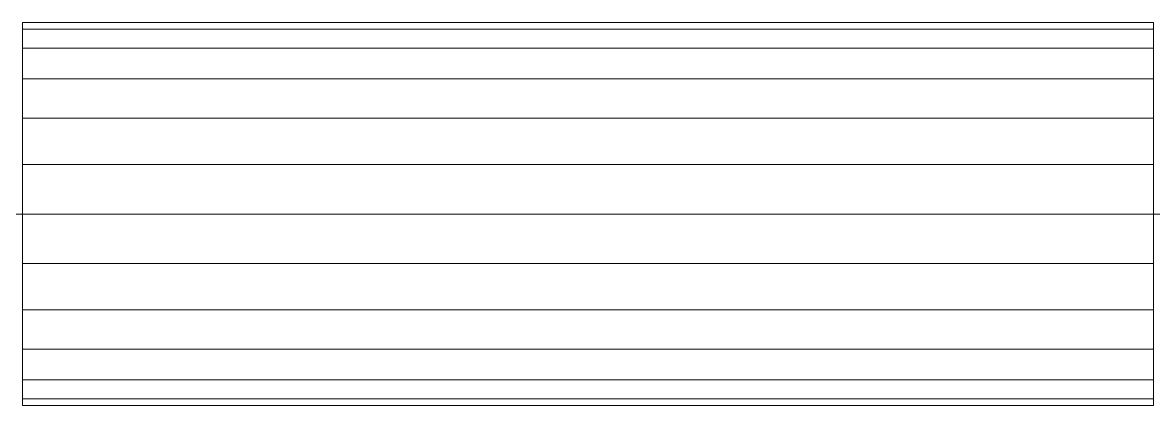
# Model space of a CAD drawing. Header units: inches. Extents: x -3325 to -59, y 5 to 733.
# Drawn here: x -1537.01 to -1528.51, y 324.56 to 327.44 of the extents above; entities that cross this region are included whole.
import ezdxf

# ---------------------------------------------------------------- set-up
doc = ezdxf.new("R2010")
doc.units = ezdxf.units.IN
doc.header["$MEASUREMENT"] = 0
doc.layers.add('P-PIPE', color=10, linetype='Continuous', lineweight=9)

msp = doc.modelspace()

# ---------------------------------------------------------------- linework, layer by layer
at = {"layer": 'P-PIPE', "color": 1}
for p, q in [((-1542.9921, 326, 1076), (-1537.0079, 326, 1076)), ((-1528.5071, 326, 1076), (-1537.0079, 326, 1076)), ((-1528.5071, 326, 1076), (-1537.0079, 326, 1076)), ((-1528.5071, 326, 1076), (-1522.5229, 326, 1076))]:
    msp.add_line(p, q, dxfattribs=at)

# ---------------------------------------------------------------- meshes
mesh = msp.add_polyface(dxfattribs=at)
corners = [(-1537.0078, 327.4375, 1076), (-1537.0078, 327.3885, 1075.628), (-1537.0078, 327.2449, 1075.2813), (-1537.0078, 327.0165, 1074.9836), (-1537.0078, 326.7187, 1074.7551), (-1537.0078, 326.3721, 1074.6115), (-1537.0078, 326, 1074.5625), (-1537.0078, 325.6279, 1074.6115), (-1537.0078, 325.2813, 1074.7551), (-1537.0078, 324.9835, 1074.9836), (-1537.0078, 324.7551, 1075.2813), (-1537.0078, 324.6115, 1075.628), (-1537.0078, 324.5625, 1076), (-1537.0078, 324.6115, 1076.372), (-1537.0078, 324.7551, 1076.7188), (-1537.0078, 324.9835, 1077.0165), (-1537.0078, 325.2813, 1077.2449), (-1537.0078, 325.6279, 1077.3885), (-1537.0078, 326, 1077.4375), (-1537.0078, 326.3721, 1077.3885), (-1537.0078, 326.7187, 1077.2449), (-1537.0078, 327.0165, 1077.0165), (-1537.0078, 327.2449, 1076.7188), (-1537.0078, 327.3885, 1076.372)]
mesh.append_faces([[corners[k] for k in face] for face in [(1, 23, 0), (10, 8, 9)]], dxfattribs={"vtx0": -1, "color": 1})
mesh.append_faces([[corners[k] for k in face] for face in [(11, 14, 8, 10)]], dxfattribs={"vtx0": -1, "vtx1": -1, "vtx2": -1, "color": 1})
mesh.append_faces([[corners[k] for k in face] for face in [(19, 4, 5, 7)]], dxfattribs={"vtx0": -1, "vtx2": -1, "vtx3": -1, "color": 1})
mesh.append_faces([[corners[k] for k in face] for face in [(19, 20, 4)]], dxfattribs={"vtx1": -1, "vtx2": -1, "color": 1})
mesh.append_faces([[corners[k] for k in face] for face in [(1, 2, 22, 23), (7, 8, 16, 17)]], dxfattribs={"vtx1": -1, "vtx3": -1, "color": 1})
mesh.append_faces([[corners[k] for k in face] for face in [(5, 6, 7)]], dxfattribs={"vtx2": -1, "color": 1})
mesh.append_faces([[corners[k] for k in face] for face in [(2, 3, 4, 22), (20, 21, 22, 4), (17, 18, 19, 7), (14, 15, 16, 8)]], dxfattribs={"vtx2": -1, "vtx3": -1, "color": 1})
mesh.append_faces([[corners[k] for k in face] for face in [(11, 12, 13, 14)]], dxfattribs={"vtx3": -1, "color": 1})
mesh = msp.add_polyface(dxfattribs=at)
corners = [(-1528.5071, 326, 1077.4375), (-1528.5071, 326.3721, 1077.3885), (-1528.5071, 326.7187, 1077.2449), (-1528.5071, 327.0165, 1077.0165), (-1528.5071, 327.2449, 1076.7188), (-1528.5071, 327.3885, 1076.372), (-1528.5071, 327.4375, 1076), (-1537.0078, 327.4375, 1076), (-1537.0078, 327.3885, 1076.372), (-1537.0078, 327.2449, 1076.7188), (-1537.0078, 327.0165, 1077.0165), (-1537.0078, 326.7187, 1077.2449), (-1537.0078, 326.3721, 1077.3885), (-1537.0078, 326, 1077.4375)]
mesh.append_faces([[corners[k] for k in face] for face in [(7, 8, 5, 6)]], dxfattribs={"vtx1": -1, "color": 1})
mesh.append_faces([[corners[k] for k in face] for face in [(8, 9, 4, 5), (3, 4, 9, 10), (11, 12, 1, 2), (2, 3, 10, 11)]], dxfattribs={"vtx1": -1, "vtx3": -1, "color": 1})
mesh.append_faces([[corners[k] for k in face] for face in [(12, 13, 0, 1)]], dxfattribs={"vtx3": -1, "color": 1})
mesh = msp.add_polyface(dxfattribs=at)
corners = [(-1528.5071, 327.4375, 1076), (-1528.5071, 327.3885, 1075.628), (-1528.5071, 327.2449, 1075.2813), (-1528.5071, 327.0165, 1074.9836), (-1528.5071, 326.7187, 1074.7551), (-1528.5071, 326.3721, 1074.6115), (-1528.5071, 326, 1074.5625), (-1537.0078, 326, 1074.5625), (-1537.0078, 326.3721, 1074.6115), (-1537.0078, 326.7187, 1074.7551), (-1537.0078, 327.0165, 1074.9836), (-1537.0078, 327.2449, 1075.2813), (-1537.0078, 327.3885, 1075.628), (-1537.0078, 327.4375, 1076)]
mesh.append_faces([[corners[k] for k in face] for face in [(7, 8, 5, 6)]], dxfattribs={"vtx1": -1, "color": 1})
mesh.append_faces([[corners[k] for k in face] for face in [(8, 9, 4, 5), (3, 4, 9, 10), (11, 12, 1, 2), (2, 3, 10, 11)]], dxfattribs={"vtx1": -1, "vtx3": -1, "color": 1})
mesh.append_faces([[corners[k] for k in face] for face in [(12, 13, 0, 1)]], dxfattribs={"vtx3": -1, "color": 1})
mesh = msp.add_polyface(dxfattribs=at)
corners = [(-1528.5071, 327.4375, 1076), (-1528.5071, 327.3885, 1076.372), (-1528.5071, 327.2449, 1076.7188), (-1528.5071, 327.0165, 1077.0165), (-1528.5071, 326.7187, 1077.2449), (-1528.5071, 326.3721, 1077.3885), (-1528.5071, 326, 1077.4375), (-1528.5071, 325.6279, 1077.3885), (-1528.5071, 325.2813, 1077.2449), (-1528.5071, 324.9835, 1077.0165), (-1528.5071, 324.7551, 1076.7188), (-1528.5071, 324.6115, 1076.372), (-1528.5071, 324.5625, 1076), (-1528.5071, 324.6115, 1075.628), (-1528.5071, 324.7551, 1075.2813), (-1528.5071, 324.9835, 1074.9836), (-1528.5071, 325.2813, 1074.7551), (-1528.5071, 325.6279, 1074.6115), (-1528.5071, 326, 1074.5625), (-1528.5071, 326.3721, 1074.6115), (-1528.5071, 326.7187, 1074.7551), (-1528.5071, 327.0165, 1074.9836), (-1528.5071, 327.2449, 1075.2813), (-1528.5071, 327.3885, 1075.628)]
mesh.append_faces([[corners[k] for k in face] for face in [(13, 16, 10, 11)]], dxfattribs={"vtx0": -1, "vtx1": -1, "vtx3": -1, "color": 1})
mesh.append_faces([[corners[k] for k in face] for face in [(20, 4, 5), (8, 16, 17, 7)]], dxfattribs={"vtx0": -1, "vtx2": -1, "color": 1})
mesh.append_faces([[corners[k] for k in face] for face in [(21, 22, 20), (12, 13, 11)]], dxfattribs={"vtx1": -1, "color": 1})
mesh.append_faces([[corners[k] for k in face] for face in [(22, 23, 2, 20), (19, 20, 5, 17)]], dxfattribs={"vtx1": -1, "vtx2": -1, "vtx3": -1, "color": 1})
mesh.append_faces([[corners[k] for k in face] for face in [(17, 18, 19), (14, 15, 16, 13)]], dxfattribs={"vtx2": -1, "color": 1})
mesh.append_faces([[corners[k] for k in face] for face in [(2, 3, 4, 20), (5, 6, 7, 17), (8, 9, 10, 16)]], dxfattribs={"vtx2": -1, "vtx3": -1, "color": 1})
mesh.append_faces([[corners[k] for k in face] for face in [(23, 0, 1, 2)]], dxfattribs={"vtx3": -1, "color": 1})
mesh = msp.add_polyface(dxfattribs=at)
corners = [(-1528.5071, 324.5625, 1076), (-1528.5071, 324.6115, 1076.372), (-1528.5071, 324.7551, 1076.7188), (-1528.5071, 324.9835, 1077.0165), (-1528.5071, 325.2813, 1077.2449), (-1528.5071, 325.6279, 1077.3885), (-1528.5071, 326, 1077.4375), (-1537.0078, 326, 1077.4375), (-1537.0078, 325.6279, 1077.3885), (-1537.0078, 325.2813, 1077.2449), (-1537.0078, 324.9835, 1077.0165), (-1537.0078, 324.7551, 1076.7188), (-1537.0078, 324.6115, 1076.372), (-1537.0078, 324.5625, 1076)]
mesh.append_faces([[corners[k] for k in face] for face in [(7, 8, 5, 6)]], dxfattribs={"vtx1": -1, "color": 1})
mesh.append_faces([[corners[k] for k in face] for face in [(8, 9, 4, 5), (3, 4, 9, 10), (11, 12, 1, 2), (2, 3, 10, 11)]], dxfattribs={"vtx1": -1, "vtx3": -1, "color": 1})
mesh.append_faces([[corners[k] for k in face] for face in [(12, 13, 0, 1)]], dxfattribs={"vtx3": -1, "color": 1})
mesh = msp.add_polyface(dxfattribs=at)
corners = [(-1528.5071, 326, 1074.5625), (-1528.5071, 325.6279, 1074.6115), (-1528.5071, 325.2813, 1074.7551), (-1528.5071, 324.9835, 1074.9836), (-1528.5071, 324.7551, 1075.2813), (-1528.5071, 324.6115, 1075.628), (-1528.5071, 324.5625, 1076), (-1537.0078, 324.5625, 1076), (-1537.0078, 324.6115, 1075.628), (-1537.0078, 324.7551, 1075.2813), (-1537.0078, 324.9835, 1074.9836), (-1537.0078, 325.2813, 1074.7551), (-1537.0078, 325.6279, 1074.6115), (-1537.0078, 326, 1074.5625)]
mesh.append_faces([[corners[k] for k in face] for face in [(7, 8, 5, 6)]], dxfattribs={"vtx1": -1, "color": 1})
mesh.append_faces([[corners[k] for k in face] for face in [(8, 9, 4, 5), (3, 4, 9, 10), (11, 12, 1, 2), (2, 3, 10, 11)]], dxfattribs={"vtx1": -1, "vtx3": -1, "color": 1})
mesh.append_faces([[corners[k] for k in face] for face in [(12, 13, 0, 1)]], dxfattribs={"vtx3": -1, "color": 1})

doc.saveas('drawing.dxf')
